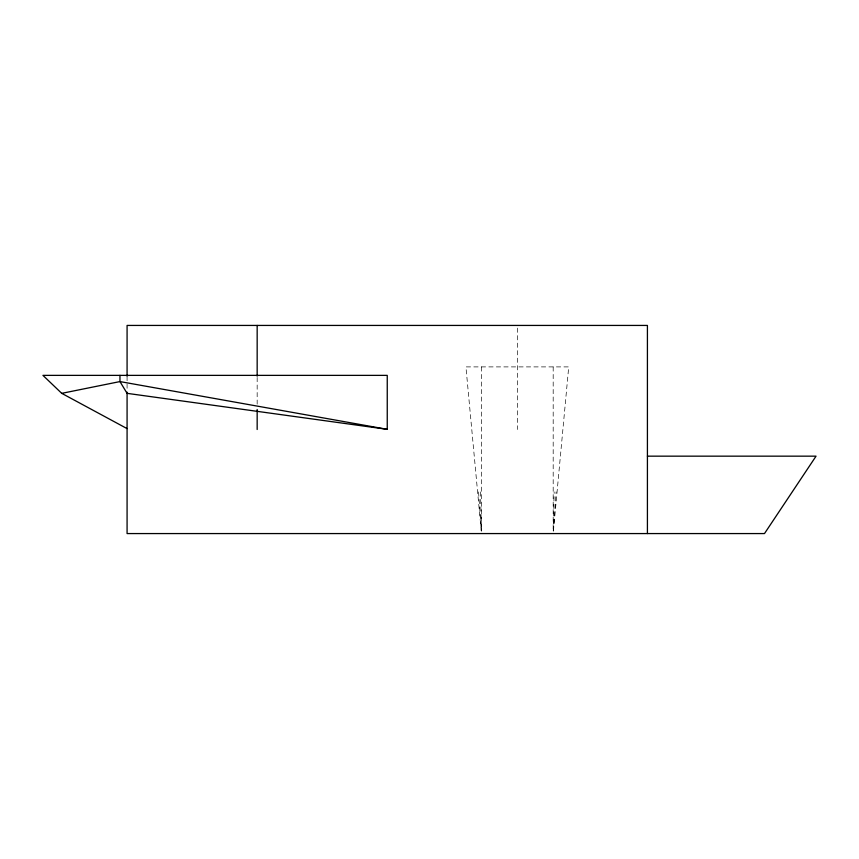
<?xml version="1.0" encoding="UTF-8"?>
<svg xmlns="http://www.w3.org/2000/svg" width="859" height="859" viewBox="0 0 859 859"><rect width="100%" height="100%" fill="white"/><g stroke="black" fill="none" stroke-linecap="round" stroke-linejoin="round"><path stroke-width="0.64" stroke-dasharray="4.29 3.22" d="M553.239 530.969L554.152 491.906M553.368 530.969L556.095 491.906M553.432 530.905L568.722 366.9L465.932 366.9L481.233 530.905M478.56 491.906L481.298 530.969M480.503 491.906L481.416 530.969M553.185 366.9L553.185 530.905M517.333 328.095L517.333 429.5M481.48 366.9L481.48 530.905M257.163 377.466L257.163 404.149M127.078 376.478L127.078 390.007"/><path stroke-width="1.29" d="M61.73 393.347L119.959 381.579L387.248 429.328L387.248 375.372L42.95 375.372L61.73 393.347L127.078 428.609M647.418 456.161L816.05 456.161L764.489 533.568L127.078 533.568L127.078 392.144M387.248 429.328L127.078 393.347L119.959 381.579L119.959 375.372M647.418 533.568L647.418 325.432L127.078 325.432L127.078 376.135M257.163 325.432L257.163 376.135M257.163 409.485L257.163 429.5"/></g></svg>
